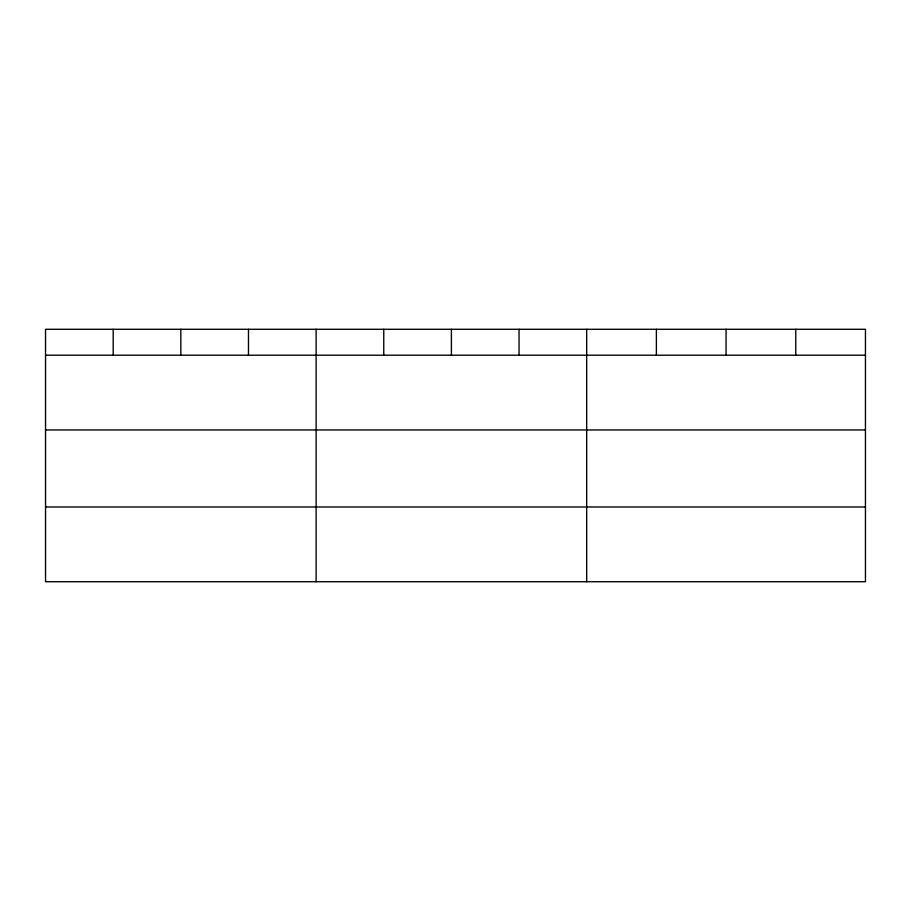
<?xml version="1.0" encoding="UTF-8"?>
<svg xmlns="http://www.w3.org/2000/svg" width="911" height="911" viewBox="0 0 911 911"><rect width="100%" height="100%" fill="white"/><g stroke="black" fill="none" stroke-linecap="round" stroke-linejoin="round"><path stroke-width="1.37" d="M865.45 429.958L865.45 329.281L45.55 329.281L45.55 581.719L865.45 581.719L865.45 429.958L45.55 429.958M45.55 355.21L865.45 355.21M45.55 506.971L865.45 506.971M795.758 329.281L795.758 355.21M726.067 329.281L726.067 355.21M656.375 329.281L656.375 355.21M586.684 329.281L586.684 581.719M519.042 329.281L519.042 355.21M451.4 329.281L451.4 355.21M383.759 329.281L383.759 355.21M316.117 329.281L316.117 581.719M248.475 329.281L248.475 355.21M180.834 329.281L180.834 355.21M113.192 329.281L113.192 355.21"/></g></svg>
